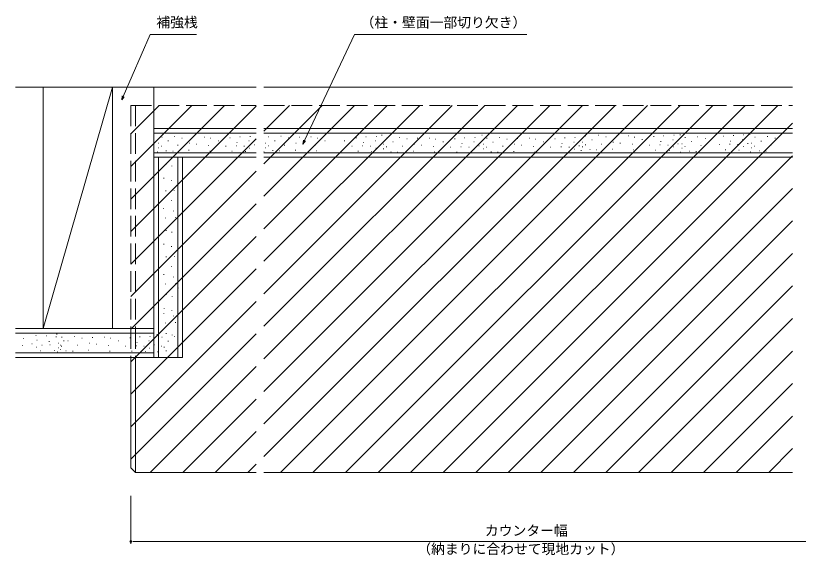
# Model space of a CAD drawing. Units: millimetres, scale not verified. Extents: x -1262 to -212, y -891 to 694.
# Drawn here: x -815.3 to -475.3, y 50.6 to 285.2 of the extents above; entities that cross this region are included whole.
import ezdxf
from ezdxf.enums import TextEntityAlignment as Align

# ---------------------------------------------------------------- set-up
doc = ezdxf.new("R2010")
doc.units = ezdxf.units.MM
doc.header["$LTSCALE"] = 3
doc.linetypes.add('DASHED3', pattern=[4, 3, -1])
doc.linetypes.add('DOUBLE_CHAIN2', pattern=[12.8, 9, -1, 0.6, -0.6, 0.6, -1])
for name, color, linetype, lineweight in [('0-4_YKK_12', 2, 'Continuous', 9), ('0-5_YSS_K', 3, 'Continuous', 9), ('0-7_YKK_D', 6, 'Continuous', 9)]:
    doc.layers.add(name, color=color, linetype=linetype, lineweight=lineweight)
doc.styles.add('ＭＳ ゴシック', font='')
doc.styles.get('ＭＳ ゴシック').set_extended_font_data('MS Gothic')

msp = doc.modelspace()

# ---------------------------------------------------------------- linework, layer by layer
at = {"layer": '0-4_YKK_12', "linetype": 'DOUBLE_CHAIN2'}
msp.add_line((-792.812, 254.134), (-755.312, 254.134), dxfattribs=at)
at = {"layer": '0-4_YKK_12', "linetype": 'DASHED3'}
for p, q in [((-765.289, 246.134), (-765.289, 149.334)), ((-765.289, 246.134), (-710.812, 246.134)), ((-707.496, 246.134), (-477.812, 246.134)), ((-765.289, 149.334), (-765.289, 136.834))]:
    msp.add_line(p, q, dxfattribs=at)
at = {"layer": '0-4_YKK_12'}
for p, q in [((-765.289, 205.491), (-724.645, 246.134)), ((-765.289, 219.633), (-738.787, 246.134)), ((-765.289, 233.775), (-752.929, 246.134)), ((-765.289, 191.349), (-710.812, 245.825)), ((-707.496, 93.578), (-554.939, 246.134)), ((-707.496, 107.72), (-569.082, 246.134)), ((-707.496, 121.862), (-583.224, 246.134)), ((-707.496, 136.004), (-597.366, 246.134)), ((-707.496, 150.146), (-611.508, 246.134)), ((-707.496, 164.288), (-625.65, 246.134)), ((-707.496, 178.43), (-639.792, 246.134)), ((-707.496, 192.572), (-653.934, 246.134)), ((-707.496, 206.715), (-668.076, 246.134)), ((-707.496, 220.857), (-682.219, 246.134)), ((-707.496, 234.999), (-696.361, 246.134)), ((-700.297, 86.635), (-540.797, 246.134)), ((-686.155, 86.635), (-526.655, 246.134)), ((-672.013, 86.635), (-512.513, 246.134)), ((-657.871, 86.635), (-498.371, 246.134)), ((-643.729, 86.635), (-484.229, 246.134)), ((-629.586, 86.635), (-477.812, 238.409)), ((-765.289, 177.207), (-710.812, 231.683)), ((-707.496, 223.635), (-477.812, 223.635)), ((-615.444, 86.635), (-477.812, 224.267)), ((-765.289, 163.065), (-710.812, 217.541)), ((-601.302, 86.635), (-477.812, 210.124)), ((-765.289, 148.922), (-710.812, 203.399)), ((-587.16, 86.635), (-477.812, 195.982)), ((-765.289, 134.78), (-710.812, 189.256)), ((-573.018, 86.635), (-477.812, 181.84)), ((-765.289, 120.638), (-710.812, 175.114)), ((-558.876, 86.635), (-477.812, 167.698)), ((-765.289, 106.496), (-710.812, 160.972)), ((-544.734, 86.635), (-477.812, 153.556)), ((-765.289, 92.354), (-710.812, 146.83)), ((-530.592, 86.635), (-477.812, 139.414)), ((-765.289, 136.834), (-765.289, 88.634)), ((-763.289, 136.834), (-763.289, 86.834)), ((-756.866, 86.635), (-710.812, 132.688)), ((-516.449, 86.635), (-477.812, 125.272)), ((-742.724, 86.635), (-710.812, 118.546)), ((-502.307, 86.635), (-477.812, 111.129)), ((-728.581, 86.635), (-710.812, 104.404)), ((-488.165, 86.635), (-477.812, 96.987)), ((-763.289, 86.635), (-765.289, 88.634)), ((-714.439, 86.635), (-710.812, 90.262)), ((-763.289, 86.635), (-710.812, 86.635)), ((-707.496, 86.635), (-477.812, 86.635))]:
    msp.add_line(p, q, dxfattribs=at)
at = {"layer": '0-4_YKK_12', "linetype": 'DASHED3'}
msp.add_lwpolyline([(-763.289, 246.134), (-763.289, 149.334), (-763.289, 136.834)], dxfattribs=at)
at = {"layer": '0-5_YSS_K'}
for p, q in [((-710.812, 254.134), (-815.312, 254.134)), ((-773.312, 149.134), (-773.312, 254.134)), ((-755.312, 136.635), (-755.312, 254.134)), ((-477.812, 254.134), (-707.496, 254.134)), ((-672.812, 254.134), (-702.812, 254.134)), ((-482.812, 254.134), (-512.812, 254.134)), ((-710.812, 236.135), (-755.312, 236.135)), ((-477.812, 236.135), (-707.496, 236.135)), ((-710.812, 234.135), (-755.312, 234.135)), ((-751.864, 232.425), (-751.677, 232.425)), ((-746.43, 232.696), (-746.243, 232.696)), ((-743.095, 232.005), (-742.908, 232.005)), ((-738.528, 232.292), (-738.341, 232.292)), ((-733.407, 232.407), (-733.22, 232.407)), ((-730.673, 231.897), (-730.486, 231.897)), ((-722.292, 232.111), (-722.104, 232.111)), ((-717.994, 232.506), (-717.806, 232.506)), ((-713.548, 232.703), (-713.36, 232.703)), ((-477.812, 234.135), (-707.496, 234.135)), ((-705.521, 232.476), (-705.334, 232.476)), ((-700.087, 232.748), (-699.9, 232.748)), ((-696.753, 232.056), (-696.565, 232.056)), ((-692.185, 232.344), (-691.998, 232.344)), ((-687.064, 232.459), (-686.877, 232.459)), ((-684.33, 231.949), (-684.143, 231.949)), ((-667.467, 232.111), (-667.279, 232.111)), ((-663.169, 232.506), (-662.981, 232.506)), ((-658.723, 232.703), (-658.535, 232.703)), ((-656.343, 233.241), (-656.155, 233.241)), ((-654.18, 232.021), (-653.993, 232.021)), ((-648.746, 232.293), (-648.559, 232.293)), ((-645.412, 231.601), (-645.224, 231.601)), ((-640.844, 231.889), (-640.657, 231.889)), ((-635.723, 232.004), (-635.536, 232.004)), ((-632.989, 231.494), (-632.802, 231.494)), ((-624.608, 231.707), (-624.42, 231.707)), ((-620.31, 232.103), (-620.122, 232.103)), ((-615.864, 232.3), (-615.676, 232.3)), ((-612.861, 233.189), (-612.673, 233.189)), ((-610.698, 231.97), (-610.511, 231.97)), ((-605.264, 232.242), (-605.077, 232.242)), ((-601.929, 231.55), (-601.742, 231.55)), ((-597.362, 231.838), (-597.175, 231.838)), ((-592.241, 231.952), (-592.053, 231.952)), ((-589.507, 231.442), (-589.32, 231.442)), ((-581.126, 231.656), (-580.938, 231.656)), ((-576.828, 232.051), (-576.64, 232.051)), ((-572.382, 232.249), (-572.194, 232.249)), ((-567.745, 232.915), (-567.558, 232.915)), ((-562.311, 233.187), (-562.124, 233.187)), ((-558.977, 232.495), (-558.789, 232.495)), ((-554.409, 232.783), (-554.222, 232.783)), ((-549.288, 232.897), (-549.101, 232.897)), ((-546.555, 232.388), (-546.367, 232.388)), ((-543.245, 231.301), (-543.057, 231.301)), ((-538.173, 232.601), (-537.986, 232.601)), ((-533.875, 232.996), (-533.688, 232.996)), ((-529.873, 231.218), (-529.686, 231.218)), ((-529.429, 233.194), (-529.242, 233.194)), ((-526.715, 233.457), (-526.528, 233.457)), ((-524.553, 232.238), (-524.365, 232.238)), ((-519.118, 232.51), (-518.931, 232.51)), ((-515.784, 231.818), (-515.597, 231.818)), ((-507.858, 232.784), (-507.67, 232.784)), ((-503.56, 233.179), (-503.373, 233.179)), ((-499.558, 231.4), (-499.371, 231.4)), ((-499.114, 233.377), (-498.926, 233.377)), ((-496.4, 233.64), (-496.213, 233.64)), ((-494.238, 232.421), (-494.05, 232.421)), ((-488.803, 232.692), (-488.616, 232.692)), ((-485.469, 232.001), (-485.282, 232.001)), ((-753.247, 229.732), (-753.06, 229.732)), ((-751.988, 228.522), (-751.8, 228.522)), ((-749.172, 230.72), (-748.984, 230.72)), ((-744.948, 228.917), (-744.761, 228.917)), ((-739.961, 229.773), (-739.773, 229.773)), ((-736.898, 229.328), (-736.71, 229.328)), ((-731.53, 228.801), (-731.342, 228.801)), ((-727.363, 230.81), (-727.176, 230.81)), ((-724.12, 228.455), (-723.932, 228.455)), ((-719.575, 228.603), (-719.387, 228.603)), ((-719.229, 230.036), (-719.041, 230.036)), ((-716.117, 228.455), (-715.929, 228.455)), ((-713.992, 230.727), (-713.805, 230.727)), ((-711.769, 228.998), (-711.582, 228.998)), ((-706.905, 229.784), (-706.717, 229.784)), ((-705.645, 228.573), (-705.457, 228.573)), ((-702.829, 230.772), (-702.642, 230.772)), ((-698.605, 228.968), (-698.418, 228.968)), ((-693.618, 229.824), (-693.43, 229.824)), ((-690.555, 229.38), (-690.368, 229.38)), ((-685.187, 228.852), (-685, 228.852)), ((-681.02, 230.862), (-680.833, 230.862)), ((-672.538, 230.81), (-672.351, 230.81)), ((-669.295, 228.455), (-669.107, 228.455)), ((-664.75, 228.603), (-664.562, 228.603)), ((-664.404, 230.036), (-664.216, 230.036)), ((-661.291, 228.455), (-661.104, 228.455)), ((-659.167, 230.727), (-658.98, 230.727)), ((-656.944, 228.998), (-656.757, 228.998)), ((-655.564, 229.329), (-655.376, 229.329)), ((-654.304, 228.119), (-654.116, 228.119)), ((-651.488, 230.317), (-651.301, 230.317)), ((-647.264, 228.514), (-647.077, 228.514)), ((-642.277, 229.37), (-642.089, 229.37)), ((-639.214, 228.925), (-639.027, 228.925)), ((-633.846, 228.397), (-633.658, 228.397)), ((-629.679, 230.407), (-629.492, 230.407)), ((-626.436, 228.052), (-626.248, 228.052)), ((-621.891, 228.2), (-621.703, 228.2)), ((-621.545, 229.633), (-621.357, 229.633)), ((-618.433, 228.052), (-618.245, 228.052)), ((-616.308, 230.324), (-616.121, 230.324)), ((-614.085, 228.595), (-613.898, 228.595)), ((-612.081, 229.277), (-611.894, 229.277)), ((-610.822, 228.067), (-610.634, 228.067)), ((-608.006, 230.266), (-607.818, 230.266)), ((-603.782, 228.462), (-603.595, 228.462)), ((-598.795, 229.318), (-598.607, 229.318)), ((-595.732, 228.874), (-595.544, 228.874)), ((-590.364, 228.346), (-590.176, 228.346)), ((-586.197, 230.356), (-586.01, 230.356)), ((-582.953, 228), (-582.766, 228)), ((-578.409, 228.148), (-578.221, 228.148)), ((-578.063, 229.581), (-577.875, 229.581)), ((-574.95, 228), (-574.763, 228)), ((-572.826, 230.273), (-572.639, 230.273)), ((-570.603, 228.544), (-570.416, 228.544)), ((-569.153, 228.247), (-568.966, 228.247)), ((-569.129, 230.223), (-568.941, 230.223)), ((-567.869, 229.012), (-567.682, 229.012)), ((-565.053, 231.211), (-564.866, 231.211)), ((-560.829, 229.407), (-560.642, 229.407)), ((-555.842, 230.263), (-555.655, 230.263)), ((-552.779, 229.819), (-552.592, 229.819)), ((-547.411, 229.291), (-547.224, 229.291)), ((-540.001, 228.945), (-539.813, 228.945)), ((-535.456, 229.094), (-535.268, 229.094)), ((-535.11, 230.526), (-534.923, 230.526)), ((-531.998, 228.945), (-531.81, 228.945)), ((-529.577, 228.155), (-529.39, 228.155)), ((-527.65, 229.489), (-527.463, 229.489)), ((-525.936, 229.545), (-525.749, 229.545)), ((-524.676, 228.335), (-524.489, 228.335)), ((-521.86, 230.534), (-521.673, 230.534)), ((-517.636, 228.73), (-517.449, 228.73)), ((-509.686, 229.128), (-509.498, 229.128)), ((-505.141, 229.276), (-504.953, 229.276)), ((-504.795, 230.709), (-504.608, 230.709)), ((-501.683, 229.128), (-501.495, 229.128)), ((-499.262, 228.338), (-499.075, 228.338)), ((-497.335, 229.671), (-497.148, 229.671)), ((-495.621, 229.728), (-495.434, 229.728)), ((-494.361, 228.518), (-494.174, 228.518)), ((-491.545, 230.716), (-491.358, 230.716)), ((-487.321, 228.913), (-487.134, 228.913)), ((-710.812, 225.634), (-755.312, 225.634)), ((-753.865, 226.027), (-753.678, 226.027)), ((-753.272, 227.756), (-753.085, 227.756)), ((-750.012, 226.472), (-749.824, 226.472)), ((-747.097, 226.324), (-746.91, 226.324)), ((-740.158, 226.661), (-739.971, 226.661)), ((-731.019, 226.364), (-730.832, 226.364)), ((-721.452, 226.232), (-721.264, 226.232)), ((-715.573, 226.084), (-715.386, 226.084)), ((-713.696, 227.665), (-713.508, 227.665)), ((-707.496, 226.079), (-707.335, 226.079)), ((-477.812, 225.634), (-707.496, 225.634)), ((-706.929, 227.808), (-706.742, 227.808)), ((-703.669, 226.523), (-703.481, 226.523)), ((-700.754, 226.375), (-700.567, 226.375)), ((-693.815, 226.712), (-693.628, 226.712)), ((-684.676, 226.416), (-684.489, 226.416)), ((-666.627, 226.232), (-666.44, 226.232)), ((-660.748, 226.084), (-660.561, 226.084)), ((-658.871, 227.665), (-658.684, 227.665)), ((-655.588, 227.353), (-655.401, 227.353)), ((-652.328, 226.068), (-652.14, 226.068)), ((-649.413, 225.92), (-649.226, 225.92)), ((-642.474, 226.257), (-642.287, 226.257)), ((-633.335, 225.961), (-633.148, 225.961)), ((-623.768, 225.829), (-623.581, 225.829)), ((-616.012, 227.261), (-615.825, 227.261)), ((-612.106, 227.301), (-611.919, 227.301)), ((-608.846, 226.017), (-608.658, 226.017)), ((-605.931, 225.869), (-605.744, 225.869)), ((-598.992, 226.206), (-598.805, 226.206)), ((-589.853, 225.909), (-589.666, 225.909)), ((-572.53, 227.21), (-572.342, 227.21)), ((-569.746, 226.517), (-569.559, 226.517)), ((-565.893, 226.962), (-565.706, 226.962)), ((-562.978, 226.814), (-562.791, 226.814)), ((-556.039, 227.151), (-555.852, 227.151)), ((-546.9, 226.855), (-546.713, 226.855)), ((-537.333, 226.722), (-537.146, 226.722)), ((-531.454, 226.574), (-531.267, 226.574)), ((-526.553, 225.84), (-526.366, 225.84)), ((-525.961, 227.569), (-525.773, 227.569)), ((-522.7, 226.285), (-522.513, 226.285)), ((-519.785, 226.137), (-519.598, 226.137)), ((-507.018, 226.905), (-506.831, 226.905)), ((-501.139, 226.757), (-500.952, 226.757)), ((-496.238, 226.023), (-496.051, 226.023)), ((-495.645, 227.752), (-495.458, 227.752)), ((-492.385, 226.468), (-492.198, 226.468)), ((-489.47, 226.319), (-489.283, 226.319)), ((-753.312, 136.635), (-753.312, 223.635)), ((-744.812, 136.635), (-744.812, 223.635)), ((-744.812, 223.481), (-744.812, 223.282)), ((-710.812, 223.635), (-742.812, 223.635)), ((-477.812, 223.635), (-707.496, 223.635)), ((-512.812, 223.635), (-525.312, 223.635)), ((-750, 220.599), (-750, 220.4)), ((-747.438, 219.903), (-747.438, 219.704)), ((-750.917, 214.653), (-750.917, 214.453)), ((-744.812, 216.93), (-744.812, 216.731)), ((-747.596, 213.672), (-747.596, 213.473)), ((-750, 209.17), (-750, 208.97)), ((-746.397, 209.36), (-746.397, 209.16)), ((-747.596, 204.868), (-747.596, 204.669)), ((-744.812, 206.118), (-744.812, 205.919)), ((-751.015, 201.515), (-751.015, 201.316)), ((-750.255, 197.34), (-750.255, 197.141)), ((-746.776, 200.377), (-746.776, 200.177)), ((-745.827, 197.53), (-745.827, 197.331)), ((-744.786, 194.767), (-744.786, 194.568)), ((-749.973, 191.885), (-749.973, 191.686)), ((-747.411, 191.189), (-747.411, 190.99)), ((-744.786, 188.216), (-744.786, 188.017)), ((-750.891, 185.939), (-750.891, 185.74)), ((-747.57, 184.958), (-747.57, 184.759)), ((-749.973, 180.456), (-749.973, 180.256)), ((-746.37, 180.645), (-746.37, 180.446)), ((-744.786, 177.404), (-744.786, 177.205)), ((-747.57, 176.154), (-747.57, 175.955)), ((-750.988, 172.801), (-750.988, 172.602)), ((-746.75, 171.663), (-746.75, 171.463)), ((-750.229, 168.626), (-750.229, 168.427)), ((-745.801, 168.816), (-745.801, 168.617)), ((-744.724, 166.901), (-744.724, 166.702)), ((-749.911, 164.02), (-749.911, 163.82)), ((-747.349, 163.324), (-747.349, 163.124)), ((-750.828, 158.073), (-750.828, 157.874)), ((-747.507, 157.093), (-747.507, 156.893)), ((-750.988, 155.91), (-750.988, 155.711)), ((-746.75, 154.772), (-746.75, 154.572)), ((-750.229, 151.735), (-750.229, 151.536)), ((-745.801, 151.925), (-745.801, 151.726)), ((-755.312, 149.134), (-815.312, 149.134)), ((-755.312, 147.135), (-815.312, 147.135)), ((-797.509, 146.696), (-797.321, 146.696)), ((-755.312, 149.134), (-755.312, 136.635)), ((-754.027, 146.644), (-753.839, 146.644)), ((-749.911, 147.128), (-749.911, 146.929)), ((-747.349, 146.433), (-747.349, 146.233)), ((-811.913, 144.857), (-812.1, 144.857)), ((-806.343, 146.169), (-806.531, 146.169)), ((-805.899, 144.193), (-806.086, 144.193)), ((-801.897, 145.972), (-802.085, 145.972)), ((-800.662, 143.501), (-800.849, 143.501)), ((-797.599, 145.576), (-797.787, 145.576)), ((-795.346, 145.476), (-795.159, 145.476)), ((-794.289, 143.897), (-794.477, 143.897)), ((-792.654, 143.772), (-792.467, 143.772)), ((-789.912, 145.748), (-789.725, 145.748)), ((-786.578, 145.056), (-786.39, 145.056)), ((-783.443, 142.824), (-783.256, 142.824)), ((-782.01, 145.344), (-781.823, 145.344)), ((-776.889, 145.458), (-776.702, 145.458)), ((-774.155, 144.949), (-773.968, 144.949)), ((-770.846, 143.862), (-770.658, 143.862)), ((-765.774, 145.162), (-765.586, 145.162)), ((-762.711, 143.087), (-762.524, 143.087)), ((-761.476, 145.557), (-761.289, 145.557)), ((-757.474, 143.779), (-757.287, 143.779)), ((-757.03, 145.755), (-756.842, 145.755)), ((-751.864, 145.425), (-751.677, 145.425)), ((-749.172, 143.72), (-748.984, 143.72)), ((-746.43, 145.696), (-746.243, 145.696)), ((-812.209, 141.794), (-812.397, 141.794)), ((-808.122, 142.464), (-808.309, 142.464)), ((-806.195, 141.13), (-806.382, 141.13)), ((-804.318, 139.549), (-804.505, 139.549)), ((-803.774, 141.921), (-803.962, 141.921)), ((-800.316, 142.069), (-800.504, 142.069)), ((-798.439, 139.698), (-798.626, 139.698)), ((-796.754, 140.808), (-796.567, 140.808)), ((-796.73, 142.784), (-796.542, 142.784)), ((-795.771, 141.921), (-795.959, 141.921)), ((-795.771, 140.117), (-795.959, 140.117)), ((-795.47, 141.573), (-795.283, 141.573)), ((-793.494, 139.523), (-793.306, 139.523)), ((-788.43, 141.969), (-788.243, 141.969)), ((-783.64, 139.712), (-783.453, 139.712)), ((-780.38, 142.38), (-780.193, 142.38)), ((-775.012, 141.852), (-774.825, 141.852)), ((-774.501, 139.416), (-774.314, 139.416)), ((-767.602, 141.506), (-767.414, 141.506)), ((-763.057, 141.655), (-762.869, 141.655)), ((-759.599, 141.506), (-759.411, 141.506)), ((-757.178, 140.716), (-756.991, 140.716)), ((-755.251, 142.05), (-755.064, 142.05)), ((-753.272, 140.756), (-753.085, 140.756)), ((-753.247, 142.732), (-753.06, 142.732)), ((-751.988, 141.522), (-751.8, 141.522)), ((-750.828, 141.182), (-750.828, 140.983)), ((-750.012, 139.472), (-749.824, 139.472)), ((-755.312, 138.635), (-815.312, 138.635)), ((-815.312, 136.635), (-755.312, 136.635)), ((-797.347, 139.079), (-797.16, 139.079)), ((-790.579, 139.375), (-790.392, 139.375)), ((-764.934, 139.283), (-764.747, 139.283)), ((-759.055, 139.135), (-758.868, 139.135)), ((-753.865, 139.027), (-753.678, 139.027))]:
    msp.add_line(p, q, dxfattribs=at)
for points in [[(-803.312, 254.134), (-803.312, 149.134), (-773.312, 254.134)], [(-755.312, 223.635), (-742.812, 223.635), (-742.812, 136.635), (-755.312, 136.635)]]:
    msp.add_lwpolyline(points, dxfattribs=at)
at = {"layer": '0-7_YKK_D'}
for p, q in [((-769.25, 248.547), (-768.572, 250.107)), ((-690.555, 229.38), (-689.832, 230.918)), ((-765.289, 76.477), (-765.289, 55.635)), ((-764.439, 56.635), (-763.589, 56.635)), ((-763.589, 56.635), (-422.727, 56.635))]:
    msp.add_line(p, q, dxfattribs=at)
for points in [[(-768.572, 250.107), (-756.893, 277.005), (-736.804, 277.005)], [(-689.832, 230.918), (-668.182, 277.005), (-593.252, 277.005)], [(-768.155, 249.925), (-769.25, 248.547), (-768.99, 250.288)], [(-689.42, 230.725), (-690.555, 229.38), (-690.244, 231.112)]]:
    msp.add_lwpolyline(points, dxfattribs=at)
for start, end in [(0, 180), (180, 0)]:
    msp.add_arc((-765.289, 56.635), 0.425, start, end, dxfattribs=at)

# ---------------------------------------------------------------- texts
at = {"layer": '0-7_YKK_D', "color": 4, "style": 'ＭＳ ゴシック'}
for s, p in [('補強桟', (-754.193, 278.825)), ('（柱・壁面一部切り欠き）', (-665.482, 278.76)), ('カウンター幅', (-611.48, 57.833)), ('（納まりに合わせて現地カット）\u3000', (-640.853, 49.833))]:
    msp.add_text(s, height=4.399, dxfattribs=at).set_placement(p, align=Align.BOTTOM_LEFT)

doc.saveas('drawing.dxf')
